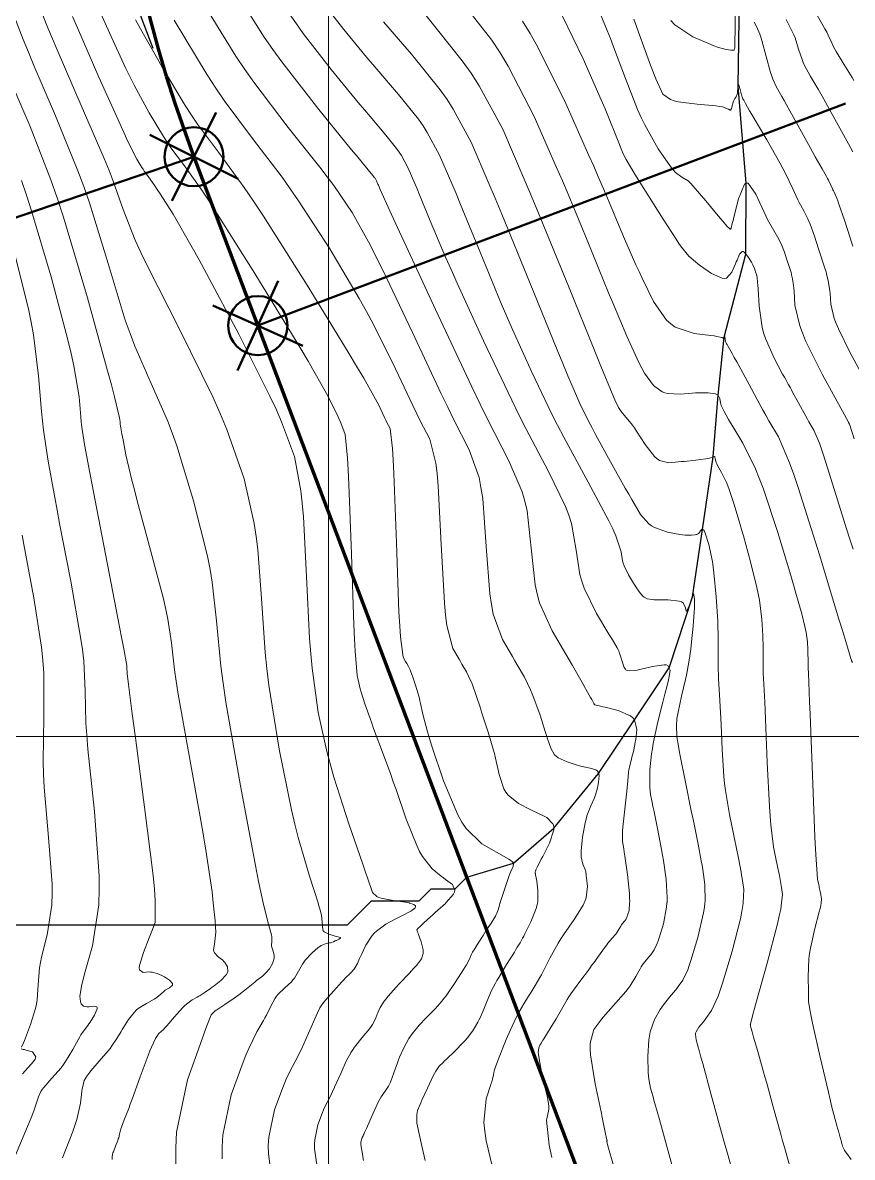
# Model space of a CAD drawing. Header units: millimetres. Extents: x 837475 to 838477, y 1189012 to 1191015.
# Drawn here: x 837651 to 837720.2, y 1189978.8 to 1190073.4 of the extents above; entities that cross this region are included whole.
import ezdxf

# ---------------------------------------------------------------- set-up
doc = ezdxf.new("R2010")
doc.units = ezdxf.units.MM
doc.header["$LTSCALE"] = 0.3
doc.linetypes.add('ACAD_ISO03W100', pattern=[30, 12, -18])
for name, color, linetype, lineweight in [('Abscisado 100m', 250, 'Continuous', 50), ('Abscisas TP Y TC', 250, 'Continuous', 50), ('COORD', 253, 'Continuous', 20), ('VIA_Curvas', 250, 'Continuous', 80)]:
    doc.layers.add(name, color=color, linetype=linetype, lineweight=lineweight)
for name, color, linetype, lineweight, true_color in [('COTAS 10', 7, 'Continuous', 9, 0x6e3e2d), ('COTAS INT', 7, 'Continuous', 5, 0x9fa19f), ('Escorrentias', 7, 'Continuous', 25, 0x00a8ad), ('Linea_Tendencia', 7, 'ACAD_ISO03W100', 30, 0xef3939)]:
    doc.layers.add(name, color=color, linetype=linetype, lineweight=lineweight, true_color=true_color)

msp = doc.modelspace()

# ---------------------------------------------------------------- linework, layer by layer
at = {"layer": 'Abscisado 100m'}
for p, q in [((837670.626, 1190048.143, 1705.277), (837719.607, 1190066.674, 1705.277)), ((837668.937, 1190044.397, 1705.277), (837672.316, 1190051.89, 1705.277)), ((837666.88, 1190049.833, 1705.277), (837674.373, 1190046.454, 1705.277))]:
    msp.add_line(p, q, dxfattribs=at)
msp.add_circle((837670.626, 1190048.143, 1705.277), 2.466, dxfattribs=at)
at = {"layer": 'Abscisas TP Y TC'}
for p, q in [((837667.135, 1190065.902, 1705.277), (837663.464, 1190058.547, 1705.277)), ((837668.977, 1190060.389, 1705.277), (837661.622, 1190064.059, 1705.277)), ((837665.299, 1190062.224, 1705.277), (837581.105, 1190033.441, 1705.277))]:
    msp.add_line(p, q, dxfattribs=at)
msp.add_circle((837665.299, 1190062.224, 1705.277), 2.466, dxfattribs=at)
at = {"layer": 'COORD'}
for p, q in [((837676.514, 1189013.872), (837676.514, 1191013.872)), ((837476.514, 1190013.872), (838476.514, 1190013.872))]:
    msp.add_line(p, q, dxfattribs=at)
at = {"layer": 'COTAS 10'}
for points in [[(837675.563, 1189978.01), (837675.357, 1189979.494), (837675.353, 1189979.878), (837675.372, 1189980.251), (837675.635, 1189981.503), (837676.011, 1189982.523), (837676.102, 1189982.75), (837676.188, 1189982.952), (837676.447, 1189983.482), (837676.696, 1189983.94), (837676.774, 1189984.097), (837676.857, 1189984.267), (837677.188, 1189984.991), (837677.533, 1189985.771), (837677.713, 1189986.178), (837678.017, 1189986.867), (837678.395, 1189987.56), (837678.531, 1189987.764), (837678.679, 1189987.972), (837679.327, 1189988.769), (837679.943, 1189989.515), (837680.072, 1189989.691), (837680.183, 1189989.854), (837680.433, 1189990.336), (837680.571, 1189990.724), (837680.611, 1189990.828), (837680.653, 1189990.931), (837680.81, 1189991.292), (837681.151, 1189991.802), (837681.308, 1189991.998), (837681.492, 1189992.218), (837682.383, 1189993.215), (837683.257, 1189994.157), (837683.43, 1189994.343), (837683.574, 1189994.496), (837683.845, 1189994.78), (837683.954, 1189994.912), (837683.996, 1189994.969), (837684.043, 1189995.035), (837684.253, 1189995.348), (837684.397, 1189995.792), (837684.402, 1189995.941), (837684.392, 1189996.101), (837684.227, 1189996.771), (837684.014, 1189997.374), (837683.973, 1189997.492), (837683.939, 1189997.589), (837683.881, 1189997.761), (837683.965, 1189997.87), (837684.02, 1189997.926), (837684.089, 1189997.995), (837684.457, 1189998.337), (837685.013, 1189998.842), (837685.201, 1189999.012), (837685.404, 1189999.195), (837686.261, 1189999.966), (837686.291, 1190000), (837686.929, 1190000.727), (837687.014, 1190000.904), (837687.055, 1190001.066), (837686.84, 1190001.529), (837686.279, 1190001.953), (837686.102, 1190002.091), (837685.916, 1190002.238), (837685.163, 1190002.843), (837684.336, 1190003.882), (837684.102, 1190004.303), (837683.866, 1190004.782), (837682.996, 1190006.995), (837682.142, 1190009.459), (837681.916, 1190010.097), (837681.695, 1190010.715), (837680.934, 1190012.79), (837680.276, 1190014.559), (837680.12, 1190014.985), (837679.975, 1190015.384), (837679.545, 1190016.596), (837679.229, 1190017.587), (837679.155, 1190017.846), (837679.088, 1190018.099), (837678.897, 1190018.958), (837678.734, 1190021.006), (837678.684, 1190022.008), (837678.632, 1190023.2), (837678.428, 1190029.076), (837678.215, 1190034.934), (837678.157, 1190036.114), (837678.099, 1190037.102), (837677.895, 1190039.076), (837677.535, 1190040.037), (837677.379, 1190040.388), (837677.199, 1190040.775), (837676.344, 1190042.475), (837674.813, 1190045.188), (837674.206, 1190046.213), (837673.519, 1190047.356), (837670.379, 1190052.475), (837667.241, 1190057.456), (837666.556, 1190058.512), (837665.95, 1190059.428), (837664.426, 1190061.572), (837663.378, 1190062.981), (837663.071, 1190063.434), (837662.759, 1190063.915), (837661.572, 1190065.878), (837660.313, 1190068.204), (837659.955, 1190068.914), (837659.592, 1190069.652), (837658.247, 1190072.553), (837657.046, 1190075.304)], [(837700.268, 1189978.098), (837699.853, 1189979.55), (837699.762, 1189979.871), (837699.746, 1189979.936), (837699.734, 1189979.99), (837699.723, 1189980.098), (837699.732, 1189980.137), (837699.733, 1189980.148), (837699.733, 1189980.159), (837699.727, 1189980.199), (837699.715, 1189980.248), (837699.711, 1189980.265), (837699.707, 1189980.283), (837699.69, 1189980.361), (837699.663, 1189980.493), (837699.653, 1189980.547), (837699.641, 1189980.607), (837699.587, 1189980.883), (837699.419, 1189981.697), (837699.235, 1189982.571), (837698.741, 1189984.911), (837698.357, 1189987.33), (837698.327, 1189987.854), (837698.33, 1189988.314), (837698.617, 1189989.451), (837699.206, 1189990.231), (837699.4, 1189990.466), (837699.607, 1189990.71), (837700.464, 1189991.66), (837701.293, 1189992.61), (837701.483, 1189992.853), (837701.655, 1189993.088), (837702.131, 1189993.867), (837702.484, 1189994.516), (837702.579, 1189994.67), (837702.672, 1189994.813), (837702.998, 1189995.236), (837703.295, 1189995.579), (837703.369, 1189995.672), (837703.441, 1189995.764), (837703.673, 1189996.087), (837703.918, 1189996.611), (837703.997, 1189996.829), (837704.082, 1189997.079), (837704.43, 1189998.246), (837704.697, 1189999.65), (837704.727, 1190000), (837704.731, 1190000.049), (837704.747, 1190000.453), (837704.66, 1190001.95), (837704.426, 1190003.532), (837704.35, 1190003.99), (837704.268, 1190004.456), (837703.933, 1190006.21), (837703.62, 1190007.747), (837703.553, 1190008.076), (837703.495, 1190008.364), (837703.354, 1190009.054), (837703.295, 1190009.623), (837703.288, 1190009.834), (837703.285, 1190010.069), (837703.309, 1190011.107), (837703.442, 1190012.444), (837703.508, 1190012.866), (837703.586, 1190013.31), (837703.975, 1190015.102), (837704.378, 1190016.748), (837704.543, 1190017.408), (837704.733, 1190018.144), (837704.847, 1190018.609), (837704.875, 1190018.745), (837704.902, 1190018.885), (837704.99, 1190019.416), (837704.811, 1190019.798), (837704.67, 1190019.844), (837704.49, 1190019.863), (837703.51, 1190019.713), (837702.463, 1190019.463), (837702.24, 1190019.419), (837702.046, 1190019.386), (837701.588, 1190019.357), (837701.36, 1190019.424), (837701.311, 1190019.452), (837701.268, 1190019.484), (837701.165, 1190019.633), (837701.084, 1190019.872), (837701.055, 1190019.96), (837701.024, 1190020.058), (837700.886, 1190020.494), (837700.745, 1190020.919), (837700.711, 1190021.01), (837700.679, 1190021.089), (837700.581, 1190021.282), (837700.265, 1190021.793), (837700.096, 1190022.073), (837699.891, 1190022.414), (837698.854, 1190024.149), (837697.822, 1190026.252), (837697.62, 1190026.826), (837697.454, 1190027.396), (837697.157, 1190029.423), (837696.767, 1190031.647), (837696.543, 1190032.342), (837696.267, 1190033.071), (837694.852, 1190035.989), (837692.959, 1190039.57), (837692.383, 1190040.716), (837691.785, 1190041.93), (837689.436, 1190046.876), (837687.234, 1190051.685), (837686.729, 1190052.814), (837686.269, 1190053.854), (837684.983, 1190056.876), (837684.098, 1190059.041), (837683.89, 1190059.54), (837683.699, 1190059.997), (837683.143, 1190061.285), (837682.585, 1190062.319), (837682.392, 1190062.615), (837682.182, 1190062.915), (837681.285, 1190064.035), (837679.976, 1190065.57), (837679.507, 1190066.132), (837678.991, 1190066.754), (837676.743, 1190069.493), (837674.404, 1190072.507), (837673.831, 1190073.301), (837673.291, 1190074.079)], [(837692.695, 1190073.537), (837693.334, 1190072.492), (837693.974, 1190071.369), (837696.296, 1190066.661), (837698.224, 1190062.328), (837698.617, 1190061.44), (837698.948, 1190060.687), (837699.635, 1190059.098), (837700.049, 1190058.096), (837700.209, 1190057.714), (837700.388, 1190057.287), (837701.2, 1190055.368), (837702.139, 1190053.219), (837702.399, 1190052.648), (837702.658, 1190052.087), (837703.597, 1190050.144), (837704.686, 1190048.596), (837705.041, 1190048.283), (837705.42, 1190048.021), (837706.981, 1190047.493), (837708.379, 1190047.319), (837708.655, 1190047.279), (837708.882, 1190047.244), (837709.303, 1190047.147), (837709.397, 1190047.11), (837709.419, 1190047.112), (837709.439, 1190047.12), (837709.495, 1190047.193), (837709.534, 1190047.242), (837709.542, 1190047.235), (837709.549, 1190047.219), (837709.567, 1190047.087), (837709.585, 1190046.917), (837709.592, 1190046.878), (837709.601, 1190046.841), (837709.639, 1190046.738), (837709.696, 1190046.637), (837709.717, 1190046.602), (837709.739, 1190046.564), (837709.836, 1190046.404), (837710.169, 1190045.808), (837710.34, 1190045.495), (837710.545, 1190045.119), (837711.569, 1190043.225), (837712.701, 1190041.153), (837712.975, 1190040.664), (837713.231, 1190040.211), (837714.01, 1190038.88), (837714.94, 1190036.706), (837715.29, 1190035.721), (837715.681, 1190034.57), (837717.43, 1190029.03), (837719.059, 1190023.674), (837719.374, 1190022.638), (837719.631, 1190021.797), (837720.067, 1190020.375), (837720.111, 1190020.246), (837720.119, 1190020.22), (837720.127, 1190020.199), (837720.142, 1190020.156), (837720.147, 1190020.141), (837720.149, 1190020.133), (837720.151, 1190020.117), (837720.154, 1190020.101), (837720.158, 1190020.091), (837720.168, 1190020.071), (837720.18, 1190020.051)], [(837714.659, 1190073.681), (837715.175, 1190072.67), (837715.293, 1190072.4), (837715.4, 1190072.134), (837715.698, 1190071.208), (837715.984, 1190070.32), (837716.084, 1190070.078), (837716.193, 1190069.837), (837716.663, 1190068.981), (837717.322, 1190067.871), (837717.551, 1190067.47), (837717.8, 1190067.03), (837718.866, 1190065.101), (837719.858, 1190063.297), (837720.059, 1190062.936), (837720.23, 1190062.633)], [(837650.922, 1190060.244), (837651.34, 1190059.024), (837651.768, 1190057.713), (837653.403, 1190052.212), (837654.794, 1190046.967), (837655.069, 1190045.817), (837655.296, 1190044.799), (837655.72, 1190042.212), (837655.856, 1190040.548), (837655.903, 1190040.112), (837655.953, 1190039.686), (837656.167, 1190038.236), (837656.606, 1190035.862), (837656.799, 1190034.854), (837657.022, 1190033.693), (837658.086, 1190028.236), (837659.101, 1190023.019), (837659.294, 1190022.011), (837659.448, 1190021.191), (837659.689, 1190019.806), (837659.707, 1190019.472), (837659.721, 1190019.315), (837659.74, 1190019.13), (837659.839, 1190018.227), (837660.122, 1190015.996), (837660.255, 1190014.972), (837660.413, 1190013.773), (837661.182, 1190007.976), (837661.883, 1190002.28), (837661.997, 1190001.143), (837662.077, 1190000.198), (837662.077, 1190000), (837662.076, 1189998.374), (837661.788, 1189997.641), (837661.686, 1189997.382), (837661.574, 1189997.099), (837661.091, 1189995.877), (837660.756, 1189994.782), (837660.738, 1189994.58), (837660.752, 1189994.422), (837661.073, 1189994.214), (837661.574, 1189994.248), (837661.702, 1189994.242), (837661.826, 1189994.228), (837662.233, 1189994.125), (837662.618, 1189993.95), (837662.727, 1189993.891), (837662.837, 1189993.828), (837663.245, 1189993.564), (837663.5, 1189993.289), (837663.515, 1189993.219), (837663.505, 1189993.151), (837663.266, 1189992.926), (837662.91, 1189992.717), (837662.827, 1189992.658), (837662.75, 1189992.599), (837662.527, 1189992.384), (837662.236, 1189992.137), (837662.116, 1189992.057), (837661.98, 1189991.973), (837661.344, 1189991.628), (837660.659, 1189991.192), (837660.491, 1189991.051), (837660.332, 1189990.901), (837659.839, 1189990.282), (837659.43, 1189989.628), (837659.324, 1189989.456), (837659.221, 1189989.287), (837658.879, 1189988.708), (837658.457, 1189988.078), (837658.304, 1189987.877), (837658.137, 1189987.665), (837657.402, 1189986.805), (837656.703, 1189985.988), (837656.557, 1189985.803), (837656.433, 1189985.636), (837656.157, 1189985.185), (837656.022, 1189984.696), (837655.986, 1189984.506), (837655.95, 1189984.291), (837655.827, 1189983.319), (837655.526, 1189981.931), (837655.379, 1189981.455), (837655.204, 1189980.939), (837654.341, 1189978.746)]]:
    msp.add_lwpolyline(points, dxfattribs=at)
at = {"layer": 'COTAS INT'}
for points in [[(837651.743, 1190076.502), (837652.981, 1190073.303), (837653.412, 1190072.254), (837653.882, 1190071.134), (837655.897, 1190066.502), (837657.812, 1190062.075), (837658.218, 1190061.084), (837658.571, 1190060.195), (837659.395, 1190057.833), (837660.404, 1190055.267), (837660.873, 1190054.249), (837661.424, 1190053.099), (837664.097, 1190047.833), (837666.874, 1190042.191), (837667.49, 1190040.803), (837668.04, 1190039.49), (837669.476, 1190035.379), (837670.308, 1190031.644), (837670.478, 1190030.568), (837670.622, 1190029.475), (837670.922, 1190025.379), (837671.228, 1190020.891), (837671.376, 1190019.551), (837671.551, 1190018.169), (837672.411, 1190012.825), (837673.431, 1190007.769), (837673.707, 1190006.568), (837673.98, 1190005.454), (837674.945, 1190002.147), (837675.64, 1190000), (837675.685, 1189999.861), (837675.817, 1189999.389), (837675.917, 1189998.988), (837676.014, 1189998.124), (837676.026, 1189997.763), (837676.072, 1189997.68), (837676.138, 1189997.604), (837676.53, 1189997.387), (837676.977, 1189997.246), (837677.078, 1189997.217), (837677.168, 1189997.193), (837677.408, 1189997.143), (837677.508, 1189997.106), (837677.509, 1189997.089), (837677.499, 1189997.07), (837677.368, 1189996.98), (837677.176, 1189996.881), (837677.127, 1189996.857), (837677.079, 1189996.833), (837676.925, 1189996.76), (837676.743, 1189996.697), (837676.678, 1189996.68), (837676.608, 1189996.664), (837676.305, 1189996.609), (837675.913, 1189996.455), (837675.787, 1189996.376), (837675.654, 1189996.282), (837675.11, 1189995.812), (837674.579, 1189995.234), (837674.455, 1189995.072), (837674.34, 1189994.909), (837674.005, 1189994.312), (837673.666, 1189993.73), (837673.548, 1189993.577), (837673.42, 1189993.427), (837672.871, 1189992.913), (837672.315, 1189992.383), (837672.183, 1189992.222), (837672.06, 1189992.056), (837671.694, 1189991.405), (837671.333, 1189990.657), (837671.213, 1189990.43), (837671.085, 1189990.193), (837670.55, 1189989.262), (837669.86, 1189987.852), (837669.633, 1189987.314), (837669.391, 1189986.711), (837668.39, 1189983.999), (837667.691, 1189980.669), (837667.64, 1189979.676), (837667.65, 1189978.654)], [(837663.796, 1189978.234), (837663.783, 1189979.575), (837663.851, 1189980.877), (837664.768, 1189985.246), (837665.947, 1189988.58), (837666.18, 1189989.229), (837666.372, 1189989.759), (837666.725, 1189990.682), (837666.957, 1189990.904), (837667.071, 1189990.992), (837667.208, 1189991.09), (837667.883, 1189991.54), (837668.655, 1189992.056), (837668.853, 1189992.197), (837669.044, 1189992.336), (837669.674, 1189992.829), (837670.233, 1189993.289), (837670.378, 1189993.408), (837670.52, 1189993.523), (837670.997, 1189993.907), (837671.4, 1189994.287), (837671.496, 1189994.4), (837671.583, 1189994.516), (837671.841, 1189994.962), (837671.977, 1189995.404), (837671.989, 1189995.518), (837671.99, 1189995.628), (837671.899, 1189995.992), (837671.781, 1189996.32), (837671.765, 1189996.406), (837671.756, 1189996.491), (837671.785, 1189996.781), (837671.782, 1189997.187), (837671.754, 1189997.345), (837671.714, 1189997.523), (837671.47, 1189998.327), (837671.074, 1190000), (837670.921, 1190000.648), (837670.689, 1190001.781), (837670.422, 1190003.126), (837669.167, 1190009.759), (837667.96, 1190016.75), (837667.722, 1190018.322), (837667.526, 1190019.737), (837667.169, 1190023.53), (837666.826, 1190026.746), (837666.639, 1190027.796), (837666.413, 1190028.915), (837665.266, 1190033.53), (837663.869, 1190038.114), (837663.486, 1190039.212), (837663.104, 1190040.236), (837661.736, 1190043.318), (837660.356, 1190046.433), (837659.968, 1190047.477), (837659.576, 1190048.601), (837658.135, 1190053.318), (837656.576, 1190058.39), (837656.11, 1190059.737), (837655.629, 1190061.06), (837653.765, 1190065.63), (837651.946, 1190069.846), (837651.492, 1190070.945), (837651.061, 1190072.015), (837649.684, 1190075.63)], [(837668.949, 1190075.708), (837671.161, 1190072.199), (837671.873, 1190071.175), (837672.627, 1190070.128), (837675.708, 1190066.157), (837678.443, 1190062.808), (837678.98, 1190062.153), (837679.42, 1190061.616), (837680.21, 1190060.658), (837680.356, 1190060.476), (837680.39, 1190060.427), (837680.422, 1190060.378), (837680.513, 1190060.21), (837680.604, 1190059.999), (837680.635, 1190059.925), (837680.669, 1190059.843), (837680.813, 1190059.49), (837681.618, 1190057.714), (837682.068, 1190056.735), (837682.616, 1190055.545), (837685.419, 1190049.49), (837688.455, 1190043.035), (837689.151, 1190041.593), (837689.785, 1190040.3), (837691.551, 1190036.881), (837692.662, 1190034.274), (837692.883, 1190033.495), (837693.066, 1190032.691), (837693.41, 1190029.577), (837693.736, 1190026.528), (837693.906, 1190025.765), (837694.111, 1190025.036), (837695.143, 1190022.697), (837696.296, 1190020.75), (837696.578, 1190020.269), (837696.843, 1190019.814), (837697.666, 1190018.38), (837698.249, 1190017.34), (837698.363, 1190017.134), (837698.456, 1190016.962), (837698.622, 1190016.635), (837698.673, 1190016.552), (837698.694, 1190016.535), (837698.718, 1190016.52), (837698.831, 1190016.487), (837699.191, 1190016.409), (837699.372, 1190016.366), (837699.587, 1190016.315), (837700.657, 1190016.052), (837701.685, 1190015.613), (837701.874, 1190015.449), (837702.022, 1190015.268), (837702.211, 1190014.462), (837702.118, 1190013.62), (837702.089, 1190013.416), (837702.057, 1190013.224), (837701.928, 1190012.633), (837701.796, 1190012.144), (837701.763, 1190012.016), (837701.73, 1190011.89), (837701.623, 1190011.464), (837701.541, 1190011.072), (837701.524, 1190010.969), (837701.51, 1190010.867), (837701.479, 1190010.52), (837701.428, 1190009.903), (837701.401, 1190009.633), (837701.368, 1190009.319), (837701.202, 1190007.824), (837701.052, 1190006.331), (837701.029, 1190006.018), (837701.014, 1190005.749), (837701.028, 1190005.138), (837701.129, 1190004.514), (837701.169, 1190004.236), (837701.214, 1190003.912), (837701.423, 1190002.361), (837701.593, 1190000.779), (837701.614, 1190000.436), (837701.623, 1190000.133), (837701.612, 1190000), (837701.563, 1189999.381), (837701.44, 1189998.97), (837701.41, 1189998.882), (837701.382, 1189998.805), (837701.296, 1189998.62), (837701.214, 1189998.506), (837701.189, 1189998.473), (837701.162, 1189998.44), (837701.058, 1189998.319), (837700.943, 1189998.17), (837700.91, 1189998.12), (837700.876, 1189998.066), (837700.752, 1189997.836), (837700.584, 1189997.562), (837700.523, 1189997.479), (837700.456, 1189997.393), (837700.164, 1189997.058), (837699.807, 1189996.645), (837699.7, 1189996.51), (837699.589, 1189996.366), (837699.16, 1189995.771), (837698.625, 1189995.018), (837698.448, 1189994.775), (837698.259, 1189994.516), (837697.472, 1189993.454), (837696.723, 1189992.419), (837696.558, 1189992.177), (837696.411, 1189991.955), (837696.033, 1189991.313), (837695.718, 1189990.727), (837695.61, 1189990.54), (837695.494, 1189990.343), (837695.001, 1189989.539), (837694.549, 1189988.82), (837694.458, 1189988.677), (837694.383, 1189988.557), (837694.236, 1189988.322), (837694.176, 1189988.214), (837694.156, 1189988.174), (837694.134, 1189988.129), (837694.04, 1189987.929), (837694.001, 1189987.527), (837694.014, 1189987.355), (837694.037, 1189987.156), (837694.203, 1189986.22), (837694.43, 1189985.177), (837694.491, 1189984.912), (837694.552, 1189984.656), (837694.763, 1189983.819), (837694.876, 1189983.053), (837694.874, 1189982.842), (837694.859, 1189982.632), (837694.684, 1189981.879), (837694.902, 1189979.812), (837695.135, 1189978.773)], [(837687.301, 1190075.586), (837690.122, 1190071.949), (837690.828, 1190070.879), (837691.502, 1190069.781), (837693.665, 1190065.586), (837695.53, 1190061.341), (837696.015, 1190060.211), (837696.487, 1190059.102), (837698.079, 1190055.259), (837699.501, 1190051.773), (837699.865, 1190050.889), (837700.217, 1190050.039), (837701.383, 1190047.259), (837702.38, 1190045.075), (837702.626, 1190044.601), (837702.86, 1190044.183), (837703.593, 1190043.144), (837704.328, 1190042.627), (837704.562, 1190042.538), (837704.809, 1190042.472), (837705.813, 1190042.431), (837706.839, 1190042.515), (837707.1, 1190042.529), (837707.351, 1190042.538), (837708.174, 1190042.538), (837708.782, 1190042.451), (837708.897, 1190042.405), (837708.989, 1190042.351), (837709.131, 1190042.078), (837709.176, 1190041.715), (837709.207, 1190041.604), (837709.246, 1190041.488), (837709.456, 1190041.032), (837709.862, 1190040.321), (837710.024, 1190040.045), (837710.209, 1190039.735), (837711.06, 1190038.329), (837712.108, 1190036.197), (837712.418, 1190035.43), (837712.736, 1190034.586), (837713.955, 1190030.896), (837715.039, 1190027.303), (837715.273, 1190026.52), (837715.477, 1190025.829), (837715.975, 1190024.099), (837716.232, 1190023.053), (837716.285, 1190022.794), (837716.331, 1190022.547), (837716.431, 1190021.768), (837716.469, 1190021.118), (837716.475, 1190020.953), (837716.48, 1190020.795), (837716.484, 1190020.279), (837716.483, 1190019.818), (837716.486, 1190019.695), (837716.49, 1190019.574), (837716.513, 1190019.153), (837716.583, 1190017.601), (837716.616, 1190016.766), (837716.656, 1190015.756), (837716.849, 1190010.646), (837717.057, 1190005.513), (837717.106, 1190004.489), (837717.151, 1190003.637), (837717.282, 1190001.994), (837717.379, 1190001.521), (837717.403, 1190001.406), (837717.425, 1190001.299), (837717.492, 1190000.969), (837717.544, 1190000.696), (837717.557, 1190000.623), (837717.569, 1190000.551), (837717.605, 1190000.304), (837717.567, 1190000), (837717.54, 1189999.785), (837717.487, 1189999.542), (837717.42, 1189999.257), (837717.053, 1189997.865), (837716.686, 1189996.229), (837716.619, 1189995.789), (837716.566, 1189995.353), (837716.501, 1189993.827), (837716.523, 1189992.604), (837716.525, 1189992.36), (837716.525, 1189992.157), (837716.514, 1189991.767), (837716.652, 1189990.984), (837716.748, 1189990.533), (837716.867, 1189989.98), (837717.505, 1189987.14), (837718.18, 1189984.211), (837718.323, 1189983.602), (837718.448, 1189983.082), (837718.74, 1189981.934), (837718.887, 1189981.435), (837718.92, 1189981.324), (837718.949, 1189981.225), (837719.024, 1189980.964), (837719.082, 1189980.76), (837719.1, 1189980.696), (837719.119, 1189980.63), (837719.192, 1189980.364), (837719.266, 1189980.092), (837719.286, 1189980.022), (837719.305, 1189979.954), (837719.369, 1189979.724), (837719.461, 1189979.499), (837719.497, 1189979.433), (837719.538, 1189979.366), (837719.724, 1189979.113), (837720.08, 1189978.596)], [(837666.287, 1190074.674), (837668.8, 1190070.603), (837669.537, 1190069.511), (837670.291, 1190068.435), (837673.163, 1190064.674), (837675.796, 1190061.357), (837676.401, 1190060.56), (837676.951, 1190059.815), (837678.488, 1190057.564), (837679.978, 1190054.87), (837680.499, 1190053.846), (837681.066, 1190052.702), (837683.506, 1190047.564), (837685.905, 1190042.458), (837686.446, 1190041.334), (837686.933, 1190040.335), (837688.251, 1190037.772), (837689.058, 1190035.477), (837689.223, 1190034.648), (837689.364, 1190033.734), (837689.663, 1190029.732), (837689.952, 1190025.771), (837690.086, 1190024.883), (837690.243, 1190024.085), (837691.006, 1190021.96), (837691.843, 1190020.545), (837692.048, 1190020.196), (837692.241, 1190019.865), (837692.839, 1190018.823), (837693.356, 1190017.776), (837693.498, 1190017.442), (837693.64, 1190017.09), (837694.145, 1190015.657), (837694.586, 1190014.287), (837694.687, 1190013.975), (837694.779, 1190013.69), (837695.034, 1190012.904), (837695.362, 1190012.363), (837695.5, 1190012.234), (837695.659, 1190012.115), (837696.403, 1190011.758), (837697.231, 1190011.497), (837697.442, 1190011.439), (837697.645, 1190011.386), (837698.315, 1190011.243), (837698.809, 1190011.087), (837698.901, 1190011.026), (837698.974, 1190010.957), (837699.078, 1190010.644), (837699.044, 1190010.261), (837699.03, 1190010.15), (837699.014, 1190010.035), (837698.941, 1190009.599), (837698.802, 1190009.093), (837698.745, 1190008.934), (837698.68, 1190008.767), (837698.379, 1190008.096), (837698.059, 1190007.255), (837697.982, 1190006.982), (837697.91, 1190006.69), (837697.694, 1190005.489), (837697.585, 1190004.341), (837697.581, 1190004.082), (837697.588, 1190003.849), (837697.709, 1190003.224), (837697.867, 1190002.847), (837697.897, 1190002.771), (837697.922, 1190002.707), (837697.967, 1190002.579), (837697.991, 1190002.366), (837698.004, 1190002.25), (837698.019, 1190002.108), (837698.096, 1190001.385), (837697.984, 1190000.422), (837697.88, 1190000.129), (837697.823, 1190000), (837697.745, 1189999.824), (837696.996, 1189998.623), (837696.105, 1189997.351), (837695.881, 1189997), (837695.666, 1189996.649), (837694.973, 1189995.389), (837694.401, 1189994.275), (837694.264, 1189994.018), (837694.135, 1189993.782), (837693.745, 1189993.113), (837693.399, 1189992.561), (837693.297, 1189992.399), (837693.194, 1189992.232), (837692.798, 1189991.598), (837692.397, 1189990.911), (837692.289, 1189990.711), (837692.182, 1189990.507), (837691.809, 1189989.736), (837691.431, 1189988.873), (837691.321, 1189988.611), (837691.209, 1189988.339), (837690.786, 1189987.276), (837690.44, 1189986.345), (837690.377, 1189986.156), (837690.328, 1189985.998), (837690.268, 1189985.679), (837690.193, 1189985.295), (837690.133, 1189985.096), (837690.057, 1189984.857), (837689.645, 1189983.661), (837689.462, 1189981.69), (837689.531, 1189980.962), (837689.652, 1189980.156), (837690.521, 1189976.59)], [(837676.18, 1190074.885), (837677.777, 1190072.828), (837679.539, 1190070.7), (837680.034, 1190070.112), (837680.533, 1190069.525), (837682.36, 1190067.412), (837684.008, 1190065.355), (837684.394, 1190064.803), (837684.749, 1190064.259), (837685.774, 1190062.36), (837686.794, 1190059.994), (837687.145, 1190059.155), (837687.526, 1190058.238), (837689.152, 1190054.261), (837690.919, 1190049.994), (837691.39, 1190048.892), (837691.852, 1190047.825), (837693.452, 1190044.261), (837695.114, 1190040.826), (837695.615, 1190039.84), (837696.133, 1190038.839), (837698.152, 1190035.098), (837699.872, 1190031.868), (837700.202, 1190031.19), (837700.469, 1190030.604), (837700.904, 1190029.268), (837701.012, 1190028.532), (837701.072, 1190028.325), (837701.145, 1190028.117), (837701.52, 1190027.353), (837701.941, 1190026.662), (837702.043, 1190026.5), (837702.139, 1190026.349), (837702.434, 1190025.911), (837702.687, 1190025.609), (837702.756, 1190025.544), (837702.826, 1190025.488), (837703.074, 1190025.354), (837703.494, 1190025.293), (837703.672, 1190025.282), (837703.877, 1190025.274), (837704.84, 1190025.267), (837705.751, 1190025.174), (837705.924, 1190025.111), (837706.063, 1190025.032), (837706.275, 1190024.612), (837706.316, 1190024.328), (837706.346, 1190024.335), (837706.384, 1190024.378), (837706.592, 1190024.842), (837706.805, 1190025.416), (837706.847, 1190025.529), (837706.882, 1190025.622), (837706.944, 1190025.79), (837706.962, 1190025.747), (837706.969, 1190025.706), (837706.977, 1190025.653), (837707.012, 1190025.355), (837707.018, 1190024.774), (837707.009, 1190024.541), (837706.994, 1190024.278), (837706.898, 1190023.068), (837706.772, 1190021.776), (837706.737, 1190021.461), (837706.703, 1190021.164), (837706.582, 1190020.244), (837706.413, 1190019.296), (837706.348, 1190018.982), (837706.276, 1190018.644), (837705.951, 1190017.236), (837705.655, 1190015.91), (837705.601, 1190015.624), (837705.559, 1190015.373), (837705.509, 1190014.76), (837705.534, 1190014.388), (837705.54, 1190014.288), (837705.545, 1190014.191), (837705.561, 1190013.854), (837705.676, 1190013.077), (837705.744, 1190012.702), (837705.829, 1190012.258), (837706.264, 1190010.08), (837706.754, 1190007.686), (837706.873, 1190007.106), (837706.984, 1190006.563), (837707.323, 1190004.9), (837707.587, 1190003.516), (837707.651, 1190003.148), (837707.712, 1190002.787), (837707.896, 1190001.538), (837707.901, 1190000.126), (837707.887, 1190000), (837707.848, 1189999.662), (837707.771, 1189999.166), (837707.297, 1189997.111), (837706.724, 1189995.189), (837706.584, 1189994.777), (837706.453, 1189994.418), (837706.05, 1189993.554), (837705.668, 1189993.021), (837705.55, 1189992.87), (837705.427, 1189992.717), (837704.939, 1189992.152), (837704.431, 1189991.513), (837704.295, 1189991.314), (837704.161, 1189991.105), (837703.697, 1189990.27), (837703.336, 1189989.25), (837703.268, 1189988.926), (837703.213, 1189988.582), (837703.13, 1189987.188), (837703.168, 1189985.865), (837703.189, 1189985.566), (837703.215, 1189985.296), (837703.35, 1189984.567), (837703.565, 1189983.837), (837703.641, 1189983.567), (837703.725, 1189983.268), (837704.091, 1189981.94), (837704.685, 1189979.8), (837704.913, 1189978.987), (837705.169, 1189978.08)], [(837715.02, 1189977.819), (837714.51, 1189979.633), (837714.359, 1189980.173), (837714.205, 1189980.73), (837713.616, 1189982.875), (837713.04, 1189984.971), (837712.894, 1189985.496), (837712.754, 1189985.998), (837712.297, 1189987.61), (837711.953, 1189988.806), (837711.884, 1189989.044), (837711.827, 1189989.243), (837711.716, 1189989.625), (837711.688, 1189989.727), (837711.683, 1189989.748), (837711.679, 1189989.766), (837711.675, 1189989.807), (837711.678, 1189989.833), (837711.679, 1189989.843), (837711.679, 1189989.898), (837711.891, 1189990.708), (837712.026, 1189991.201), (837712.193, 1189991.81), (837713.07, 1189994.981), (837713.933, 1189998.252), (837714.091, 1189998.924), (837714.215, 1189999.495), (837714.279, 1190000), (837714.369, 1190000.716), (837714.283, 1190001.297), (837714.255, 1190001.465), (837714.225, 1190001.636), (837714.102, 1190002.28), (837713.944, 1190003.053), (837713.893, 1190003.306), (837713.838, 1190003.576), (837713.61, 1190004.69), (837713.377, 1190006.511), (837713.319, 1190007.227), (837713.263, 1190008.035), (837713.086, 1190011.715), (837712.946, 1190015.321), (837712.914, 1190016.081), (837712.884, 1190016.739), (837712.802, 1190018.253), (837712.755, 1190019.121), (837712.747, 1190019.371), (837712.742, 1190019.624), (837712.743, 1190020.575), (837712.736, 1190021.641), (837712.726, 1190021.967), (837712.712, 1190022.308), (837712.634, 1190023.65), (837712.428, 1190025.258), (837712.334, 1190025.765), (837712.223, 1190026.3), (837711.692, 1190028.459), (837711.098, 1190030.611), (837710.948, 1190031.142), (837710.804, 1190031.644), (837710.338, 1190033.225), (837709.915, 1190034.483), (837709.799, 1190034.781), (837709.682, 1190035.058), (837709.265, 1190035.881), (837708.932, 1190036.473), (837708.87, 1190036.605), (837708.82, 1190036.723), (837708.748, 1190037.034), (837708.73, 1190037.191), (837708.715, 1190037.213), (837708.696, 1190037.225), (837708.589, 1190037.19), (837708.281, 1190037.091), (837708.135, 1190037.063), (837707.963, 1190037.034), (837707.12, 1190036.927), (837706.157, 1190036.825), (837705.909, 1190036.798), (837705.669, 1190036.773), (837704.869, 1190036.691), (837704.115, 1190036.882), (837703.904, 1190037.028), (837703.692, 1190037.215), (837702.918, 1190038.231), (837702.2, 1190039.354), (837702.024, 1190039.609), (837701.857, 1190039.84), (837700.907, 1190040.99), (837700.8, 1190041.148), (837700.699, 1190041.313), (837700.373, 1190041.96), (837699.605, 1190043.83), (837699.224, 1190044.766), (837698.771, 1190045.882), (837696.524, 1190051.42), (837694.026, 1190057.516), (837693.414, 1190058.983), (837692.836, 1190060.354), (837691.035, 1190064.511), (837689.075, 1190068.14), (837688.397, 1190069.18), (837687.66, 1190070.234), (837684.511, 1190074.166)], [(837698.812, 1190074.962), (837699.753, 1190072.74), (837700.017, 1190072.077), (837700.283, 1190071.392), (837701.258, 1190068.746), (837702.278, 1190066.153), (837702.573, 1190065.502), (837702.874, 1190064.88), (837704.004, 1190062.875), (837705.012, 1190061.411), (837705.236, 1190061.13), (837705.435, 1190060.902), (837705.953, 1190060.527), (837706.483, 1190060.21), (837706.69, 1190060.019), (837706.923, 1190059.783), (837707.979, 1190058.557), (837708.996, 1190057.304), (837709.203, 1190057.052), (837709.379, 1190056.84), (837709.749, 1190056.416), (837709.885, 1190056.285), (837709.913, 1190056.259), (837709.938, 1190056.236), (837709.993, 1190056.189), (837710.019, 1190056.177), (837710.025, 1190056.177), (837710.03, 1190056.178), (837710.043, 1190056.192), (837710.053, 1190056.216), (837710.059, 1190056.23), (837710.072, 1190056.259), (837710.173, 1190056.656), (837710.232, 1190056.895), (837710.304, 1190057.191), (837710.677, 1190058.727), (837711.182, 1190059.941), (837711.338, 1190060.034), (837711.501, 1190060.02), (837712.146, 1190059.092), (837712.793, 1190057.647), (837712.956, 1190057.308), (837713.113, 1190056.995), (837713.624, 1190056.085), (837714.045, 1190055.356), (837714.145, 1190055.157), (837714.238, 1190054.959), (837714.515, 1190054.255), (837714.723, 1190053.626), (837714.773, 1190053.476), (837714.82, 1190053.336), (837714.96, 1190052.918), (837715.069, 1190052.568), (837715.096, 1190052.472), (837715.121, 1190052.377), (837715.202, 1190052.034), (837715.275, 1190051.492), (837715.296, 1190051.27), (837715.317, 1190051.018), (837715.396, 1190049.849), (837715.795, 1190048.133), (837716.017, 1190047.536), (837716.288, 1190046.887), (837717.674, 1190044.099), (837719.515, 1190040.71), (837719.85, 1190040.095), (837719.855, 1190040.086), (837719.857, 1190040.081), (837719.86, 1190040.076), (837719.875, 1190040.048), (837719.892, 1190040.017), (837719.9, 1190040.003), (837719.911, 1190039.983), (837719.925, 1190039.951), (837719.93, 1190039.937), (837719.936, 1190039.92), (837719.962, 1190039.838), (837720.34, 1190038.709)], [(837710.411, 1190074.221), (837710.407, 1190073.271), (837710.398, 1190072.409), (837710.396, 1190072.217), (837710.394, 1190072.045), (837710.388, 1190071.593), (837710.378, 1190071.325), (837710.373, 1190071.27), (837710.367, 1190071.224), (837710.337, 1190071.123), (837710.211, 1190071.1), (837710.145, 1190071.103), (837710.064, 1190071.109), (837709.658, 1190071.164), (837708.931, 1190071.373), (837708.647, 1190071.478), (837708.328, 1190071.602), (837706.88, 1190072.218), (837705.391, 1190073.213), (837705.047, 1190073.576)], [(837720.306, 1190068.582), (837720.151, 1190068.838), (837719.47, 1190069.941), (837718.833, 1190070.988), (837718.707, 1190071.208), (837718.601, 1190071.399), (837718.4, 1190071.837), (837718.166, 1190072.359), (837718.041, 1190072.602), (837717.889, 1190072.888), (837717.119, 1190074.276)], [(837671.881, 1189976.358), (837671.503, 1189979.074), (837671.496, 1189979.777), (837671.532, 1189980.46), (837672.013, 1189982.751), (837672.701, 1189984.617), (837672.868, 1189985.032), (837673.024, 1189985.402), (837673.499, 1189986.372), (837673.954, 1189987.21), (837674.097, 1189987.497), (837674.248, 1189987.808), (837674.855, 1189989.133), (837675.603, 1189990.825), (837675.799, 1189991.268), (837676.021, 1189991.596), (837676.132, 1189991.735), (837676.263, 1189991.896), (837676.916, 1189992.653), (837677.616, 1189993.428), (837677.777, 1189993.6), (837677.924, 1189993.753), (837678.337, 1189994.154), (837678.621, 1189994.445), (837678.687, 1189994.529), (837678.747, 1189994.615), (837678.918, 1189994.939), (837679.109, 1189995.379), (837679.182, 1189995.538), (837679.263, 1189995.714), (837679.631, 1189996.484), (837680.144, 1189997.283), (837680.318, 1189997.477), (837680.505, 1189997.659), (837681.296, 1189998.219), (837682.07, 1189998.64), (837682.247, 1189998.735), (837682.407, 1189998.82), (837682.853, 1189999.051), (837683.14, 1189999.195), (837683.202, 1189999.227), (837683.256, 1189999.254), (837683.384, 1189999.322), (837683.456, 1189999.366), (837683.49, 1189999.39), (837683.545, 1189999.435), (837683.603, 1189999.487), (837683.622, 1189999.505), (837683.643, 1189999.523), (837683.729, 1189999.6), (837683.772, 1189999.693), (837683.766, 1189999.721), (837683.752, 1189999.75), (837683.636, 1189999.865), (837683.269, 1189999.991), (837683.226, 1190000), (837683.096, 1190000.027), (837682.893, 1190000.063), (837681.902, 1190000.197), (837680.915, 1190000.386), (837680.714, 1190000.456), (837680.544, 1190000.534), (837680.191, 1190000.881), (837679.796, 1190001.998), (837679.599, 1190002.561), (837679.365, 1190003.235), (837678.206, 1190006.586), (837676.96, 1190010.489), (837676.671, 1190011.511), (837676.407, 1190012.507), (837675.654, 1190015.891), (837675.142, 1190019.587), (837675.03, 1190020.78), (837674.93, 1190022.045), (837674.675, 1190027.227), (837674.418, 1190032.204), (837674.317, 1190033.341), (837674.204, 1190034.373), (837673.685, 1190037.227), (837672.605, 1190040.112), (837672.138, 1190041.163), (837671.596, 1190042.324), (837669.032, 1190047.426), (837666.341, 1190052.497), (837665.72, 1190053.639), (837665.153, 1190054.666), (837663.551, 1190057.426), (837662.477, 1190059.13), (837662.243, 1190059.491), (837662.036, 1190059.804), (837661.514, 1190060.538), (837661.155, 1190061.02), (837661.051, 1190061.175), (837660.944, 1190061.339), (837660.538, 1190062.011), (837659.797, 1190063.505), (837659.478, 1190064.188), (837659.111, 1190064.987), (837657.375, 1190068.848), (837655.576, 1190072.967), (837655.169, 1190073.93)], [(837679.436, 1189978.515), (837679.388, 1189978.827), (837679.346, 1189979.092), (837679.245, 1189979.661), (837679.21, 1189979.914), (837679.209, 1189979.979), (837679.213, 1189980.043), (837679.257, 1189980.256), (837679.321, 1189980.429), (837679.337, 1189980.468), (837679.351, 1189980.502), (837679.396, 1189980.592), (837679.438, 1189980.67), (837679.451, 1189980.697), (837679.465, 1189980.726), (837679.522, 1189980.849), (837679.668, 1189981.181), (837680.236, 1189982.466), (837680.692, 1189983.436), (837680.803, 1189983.648), (837680.907, 1189983.836), (837681.23, 1189984.312), (837681.511, 1189984.736), (837681.59, 1189984.892), (837681.669, 1189985.065), (837681.957, 1189985.828), (837682.26, 1189986.68), (837682.349, 1189986.909), (837682.44, 1189987.136), (837682.786, 1189987.929), (837683.2, 1189988.687), (837683.334, 1189988.891), (837683.476, 1189989.092), (837684.059, 1189989.798), (837684.658, 1189990.433), (837684.811, 1189990.59), (837684.957, 1189990.74), (837685.438, 1189991.211), (837685.958, 1189991.798), (837686.129, 1189992.02), (837686.312, 1189992.268), (837687.071, 1189993.378), (837687.758, 1189994.444), (837687.896, 1189994.665), (837688.011, 1189994.853), (837688.237, 1189995.261), (837688.309, 1189995.444), (837688.327, 1189995.489), (837688.345, 1189995.532), (837688.404, 1189995.667), (837688.527, 1189995.891), (837688.585, 1189995.989), (837688.654, 1189996.103), (837688.988, 1189996.646), (837689.398, 1189997.298), (837689.514, 1189997.479), (837689.631, 1189997.662), (837690.064, 1189998.327), (837690.423, 1189998.903), (837690.494, 1189999.03), (837690.552, 1189999.142), (837690.657, 1189999.428), (837690.754, 1189999.817), (837690.807, 1189999.995), (837690.809, 1190000), (837690.871, 1190000.202), (837691.198, 1190001.203), (837691.55, 1190002.213), (837691.63, 1190002.426), (837691.703, 1190002.611), (837691.905, 1190003.039), (837691.942, 1190003.281), (837691.911, 1190003.348), (837691.863, 1190003.416), (837691.54, 1190003.663), (837689.284, 1190004.944), (837687.987, 1190006.207), (837687.64, 1190006.737), (837687.297, 1190007.345), (837686.101, 1190010.191), (837685.129, 1190013.082), (837684.927, 1190013.718), (837684.755, 1190014.283), (837684.376, 1190015.732), (837684.189, 1190016.633), (837684.138, 1190016.854), (837684.087, 1190017.062), (837683.903, 1190017.709), (837683.731, 1190018.238), (837683.687, 1190018.372), (837683.646, 1190018.501), (837683.51, 1190018.922), (837683.384, 1190019.278), (837683.349, 1190019.365), (837683.314, 1190019.448), (837683.186, 1190019.708), (837683.037, 1190019.966), (837682.989, 1190020.049), (837682.939, 1190020.135), (837682.731, 1190020.486), (837682.507, 1190022.183), (837682.445, 1190023.118), (837682.385, 1190024.255), (837682.169, 1190030.041), (837681.96, 1190035.82), (837681.904, 1190036.953), (837681.848, 1190037.883), (837681.65, 1190039.554), (837681.387, 1190040.067), (837681.289, 1190040.267), (837681.181, 1190040.492), (837680.701, 1190041.513), (837679.452, 1190043.767), (837678.858, 1190044.769), (837678.158, 1190045.936), (837674.732, 1190051.513), (837671.089, 1190057.258), (837670.25, 1190058.53), (837669.485, 1190059.663), (837667.338, 1190062.606), (837665.6, 1190064.942), (837665.092, 1190065.694), (837664.573, 1190066.49), (837662.606, 1190069.745), (837660.83, 1190072.903), (837660.431, 1190073.639)], [(837663.64, 1190073.612), (837666.388, 1190069.066), (837667.113, 1190067.953), (837667.822, 1190066.904), (837670.25, 1190063.64), (837672.641, 1190060.51), (837673.326, 1190059.545), (837674.02, 1190058.536), (837676.61, 1190054.539), (837679.068, 1190050.403), (837679.679, 1190049.308), (837680.259, 1190048.234), (837682.104, 1190044.539), (837683.543, 1190041.475), (837683.867, 1190040.8), (837684.16, 1190040.201), (837684.951, 1190038.663), (837685.453, 1190036.68), (837685.564, 1190035.8), (837685.662, 1190034.777), (837685.916, 1190029.886), (837686.168, 1190025.013), (837686.266, 1190024), (837686.375, 1190023.134), (837686.868, 1190021.223), (837687.391, 1190020.34), (837687.519, 1190020.122), (837687.639, 1190019.916), (837688.012, 1190019.265), (837688.335, 1190018.612), (837688.424, 1190018.404), (837688.512, 1190018.184), (837688.827, 1190017.29), (837689.169, 1190016.23), (837689.274, 1190015.906), (837689.383, 1190015.568), (837689.815, 1190014.237), (837690.236, 1190012.832), (837690.339, 1190012.449), (837690.435, 1190012.067), (837690.731, 1190010.709), (837691.135, 1190009.521), (837691.3, 1190009.247), (837691.487, 1190008.997), (837692.352, 1190008.295), (837693.33, 1190007.784), (837693.588, 1190007.655), (837693.841, 1190007.53), (837694.71, 1190007.126), (837695.25, 1190006.573), (837695.296, 1190006.355), (837695.297, 1190006.109), (837694.926, 1190004.986), (837694.366, 1190003.883), (837694.248, 1190003.65), (837694.146, 1190003.448), (837693.912, 1190002.979), (837693.807, 1190002.756), (837693.786, 1190002.71), (837693.769, 1190002.669), (837693.738, 1190002.577), (837693.734, 1190002.532), (837693.734, 1190002.513), (837693.739, 1190002.489), (837693.75, 1190002.456), (837693.754, 1190002.442), (837693.758, 1190002.425), (837693.779, 1190002.347), (837693.823, 1190002.094), (837693.842, 1190001.968), (837693.865, 1190001.818), (837693.973, 1190001.072), (837693.962, 1190000.114), (837693.941, 1190000), (837693.909, 1189999.83), (837693.834, 1189999.537), (837693.386, 1189998.415), (837692.89, 1189997.435), (837692.785, 1189997.232), (837692.695, 1189997.06), (837692.49, 1189996.687), (837692.249, 1189996.301), (837692.136, 1189996.12), (837692.004, 1189995.908), (837691.361, 1189994.874), (837690.698, 1189993.785), (837690.554, 1189993.538), (837690.426, 1189993.314), (837690.107, 1189992.701), (837689.881, 1189992.184), (837689.813, 1189992.021), (837689.742, 1189991.849), (837689.466, 1189991.153), (837689.152, 1189990.427), (837689.057, 1189990.235), (837688.96, 1189990.048), (837688.578, 1189989.405), (837688.096, 1189988.76), (837687.934, 1189988.571), (837687.761, 1189988.378), (837687.032, 1189987.642), (837686.341, 1189986.983), (837686.191, 1189986.838), (837686.06, 1189986.71), (837685.735, 1189986.38), (837685.46, 1189985.966), (837685.36, 1189985.784), (837685.249, 1189985.573), (837684.762, 1189984.567), (837684.297, 1189983.55), (837684.201, 1189983.332), (837684.118, 1189983.142), (837683.935, 1189982.685), (837683.872, 1189982.358), (837683.865, 1189982.249), (837683.862, 1189982.133), (837683.887, 1189981.648), (837684.321, 1189979.609), (837684.575, 1189978.514)], [(837681.089, 1190073.48), (837683.435, 1190070.789), (837685.834, 1190067.794), (837686.395, 1190066.992), (837686.912, 1190066.2), (837688.404, 1190063.435), (837689.889, 1190059.991), (837690.4, 1190058.771), (837690.955, 1190057.435), (837693.322, 1190051.647), (837695.57, 1190046.134), (837696.051, 1190044.971), (837696.47, 1190043.965), (837697.469, 1190041.647), (837698.224, 1190040.117), (837698.489, 1190039.608), (837698.777, 1190039.062), (837700.02, 1190036.785), (837701.255, 1190034.581), (837701.539, 1190034.082), (837701.797, 1190033.631), (837702.521, 1190032.405), (837703.206, 1190031.623), (837703.439, 1190031.452), (837703.692, 1190031.302), (837704.763, 1190030.925), (837705.799, 1190030.734), (837706.028, 1190030.701), (837706.233, 1190030.677), (837706.768, 1190030.661), (837707.082, 1190030.703), (837707.148, 1190030.715), (837707.205, 1190030.728), (837707.336, 1190030.777), (837707.42, 1190030.866), (837707.448, 1190030.904), (837707.478, 1190030.947), (837707.602, 1190031.153), (837707.779, 1190031.107), (837707.842, 1190030.992), (837707.911, 1190030.831), (837708.209, 1190029.882), (837708.511, 1190028.461), (837708.582, 1190028.003), (837708.647, 1190027.517), (837708.837, 1190025.531), (837708.956, 1190023.497), (837708.976, 1190022.982), (837708.991, 1190022.487), (837709.002, 1190020.871), (837709.001, 1190019.431), (837709.009, 1190019.046), (837709.021, 1190018.668), (837709.092, 1190017.352), (837709.186, 1190015.876), (837709.211, 1190015.396), (837709.236, 1190014.886), (837709.323, 1190012.784), (837709.47, 1190010.556), (837709.532, 1190009.964), (837709.603, 1190009.385), (837709.937, 1190007.385), (837710.296, 1190005.631), (837710.383, 1190005.206), (837710.464, 1190004.808), (837710.712, 1190003.59), (837710.906, 1190002.576), (837710.953, 1190002.306), (837710.997, 1190002.042), (837711.132, 1190001.127), (837711.067, 1190000), (837711.055, 1189999.8), (837710.965, 1189999.276), (837710.845, 1189998.683), (837710.164, 1189995.976), (837709.366, 1189993.298), (837709.172, 1189992.725), (837708.989, 1189992.224), (837708.428, 1189991.022), (837707.973, 1189990.365), (837707.858, 1189990.209), (837707.748, 1189990.063), (837707.388, 1189989.629), (837707.151, 1189989.247), (837707.118, 1189989.134), (837707.099, 1189989.019), (837707.149, 1189988.577), (837707.43, 1189987.593), (837707.558, 1189987.136), (837707.706, 1189986.599), (837708.421, 1189983.994), (837709.285, 1189980.852), (837709.528, 1189979.977), (837709.773, 1189979.1), (837710.67, 1189975.914)], [(837696.007, 1190073.943), (837697.737, 1190070.402), (837699.246, 1190066.972), (837699.57, 1190066.214), (837699.855, 1190065.538), (837700.545, 1190063.791), (837701.022, 1190062.614), (837701.171, 1190062.298), (837701.328, 1190061.987), (837701.958, 1190060.9), (837702.746, 1190059.663), (837703.002, 1190059.257), (837703.276, 1190058.823), (837704.401, 1190057.027), (837705.483, 1190055.351), (837705.728, 1190054.993), (837705.95, 1190054.682), (837706.555, 1190053.94), (837707.118, 1190053.45), (837707.313, 1190053.297), (837707.525, 1190053.136), (837708.433, 1190052.493), (837709.315, 1190052.086), (837709.511, 1190052.074), (837709.686, 1190052.106), (837710.141, 1190052.586), (837710.434, 1190053.282), (837710.506, 1190053.451), (837710.573, 1190053.609), (837710.785, 1190054.093), (837711.003, 1190054.319), (837711.075, 1190054.314), (837711.151, 1190054.28), (837711.47, 1190053.916), (837711.767, 1190053.425), (837711.83, 1190053.312), (837711.885, 1190053.209), (837712.015, 1190052.916), (837712.083, 1190052.709), (837712.1, 1190052.66), (837712.115, 1190052.614), (837712.161, 1190052.476), (837712.197, 1190052.361), (837712.206, 1190052.33), (837712.214, 1190052.298), (837712.241, 1190052.186), (837712.28, 1190051.745), (837712.297, 1190051.507), (837712.316, 1190051.218), (837712.406, 1190049.757), (837712.662, 1190048.002), (837712.786, 1190047.529), (837712.933, 1190047.062), (837713.656, 1190045.418), (837714.37, 1190044.107), (837714.511, 1190043.85), (837714.627, 1190043.637), (837714.843, 1190043.249), (837715.012, 1190042.947), (837715.098, 1190042.788), (837715.202, 1190042.597), (837715.722, 1190041.637), (837716.297, 1190040.585), (837716.436, 1190040.337), (837716.565, 1190040.107), (837716.961, 1190039.432), (837717.432, 1190038.328), (837717.61, 1190037.829), (837717.809, 1190037.245), (837718.696, 1190034.434), (837719.699, 1190031.192), (837719.971, 1190030.335), (837720.24, 1190029.497)], [(837701.971, 1190073.701), (837703.279, 1190070.09), (837703.559, 1190069.355), (837703.802, 1190068.734), (837704.382, 1190067.449), (837705.03, 1190066.992), (837705.317, 1190066.894), (837705.651, 1190066.808), (837707.244, 1190066.6), (837708.798, 1190066.462), (837709.107, 1190066.42), (837709.364, 1190066.376), (837709.853, 1190066.205), (837709.981, 1190066.101), (837710.01, 1190066.099), (837710.036, 1190066.109), (837710.106, 1190066.244), (837710.16, 1190066.454), (837710.175, 1190066.512), (837710.191, 1190066.569), (837710.251, 1190066.774), (837710.324, 1190066.968), (837710.348, 1190067.018), (837710.374, 1190067.068), (837710.483, 1190067.234), (837710.58, 1190067.446), (837710.599, 1190067.523), (837710.615, 1190067.609), (837710.643, 1190067.986), (837710.675, 1190068.224), (837710.693, 1190068.223), (837710.715, 1190068.191), (837710.828, 1190067.832), (837710.947, 1190067.378), (837710.972, 1190067.287), (837710.995, 1190067.211), (837711.049, 1190067.06), (837711.102, 1190066.968), (837711.124, 1190066.93), (837711.149, 1190066.885), (837711.264, 1190066.676), (837711.619, 1190066.06), (837711.795, 1190065.759), (837712.005, 1190065.401), (837713.044, 1190063.637), (837714.145, 1190061.714), (837714.394, 1190061.256), (837714.619, 1190060.831), (837715.229, 1190059.562), (837715.647, 1190058.625), (837715.751, 1190058.408), (837715.85, 1190058.209), (837716.164, 1190057.645), (837716.466, 1190057.06), (837716.556, 1190056.849), (837716.65, 1190056.615), (837717.015, 1190055.593), (837717.363, 1190054.543), (837717.447, 1190054.292), (837717.524, 1190054.059), (837717.759, 1190053.359), (837717.941, 1190052.775), (837717.986, 1190052.615), (837718.028, 1190052.455), (837718.163, 1190051.882), (837718.27, 1190051.238), (837718.295, 1190051.033), (837718.318, 1190050.817), (837718.387, 1190049.941), (837718.669, 1190048.741), (837718.826, 1190048.32), (837719.019, 1190047.861), (837720.003, 1190045.885), (837720.99, 1190044.032)], [(837720.229, 1190054.781), (837720.12, 1190055.108), (837720.003, 1190055.46), (837719.515, 1190056.932), (837719.062, 1190058.272), (837718.968, 1190058.541), (837718.886, 1190058.765), (837718.704, 1190059.205), (837718.598, 1190059.395), (837718.565, 1190059.462), (837718.53, 1190059.536), (837718.389, 1190059.852), (837718.183, 1190060.281), (837718.107, 1190060.424), (837718.023, 1190060.579), (837717.651, 1190061.228), (837717.087, 1190062.214), (837716.882, 1190062.581), (837716.655, 1190062.988), (837715.661, 1190064.797), (837714.695, 1190066.553), (837714.487, 1190066.927), (837714.304, 1190067.252), (837713.856, 1190068.02), (837713.553, 1190068.686), (837713.461, 1190068.947), (837713.366, 1190069.241), (837712.996, 1190070.579), (837712.634, 1190071.91), (837712.546, 1190072.199), (837712.462, 1190072.453), (837712.199, 1190073.086), (837711.986, 1190073.452)], [(837650.009, 1190068.558), (837651.633, 1190064.758), (837653.374, 1190060.299), (837653.886, 1190058.805), (837654.41, 1190057.199), (837656.411, 1190050.463), (837658.093, 1190044.386), (837658.415, 1190043.195), (837658.676, 1190042.217), (837659.103, 1190040.463), (837659.132, 1190040.115), (837659.142, 1190040.023), (837659.152, 1190039.934), (837659.197, 1190039.63), (837659.294, 1190039.108), (837659.337, 1190038.882), (837659.388, 1190038.619), (837659.63, 1190037.375), (837660.121, 1190035.258), (837660.328, 1190034.445), (837660.566, 1190033.534), (837661.682, 1190029.427), (837662.749, 1190025.35), (837662.956, 1190024.459), (837663.125, 1190023.671), (837663.415, 1190021.682), (837663.666, 1190019.44), (837663.81, 1190018.493), (837663.986, 1190017.404), (837664.891, 1190012.289), (837665.862, 1190006.872), (837666.081, 1190005.591), (837666.277, 1190004.406), (837666.803, 1190000.919), (837666.904, 1190000), (837667.069, 1189998.508), (837667.101, 1189998.001), (837667.116, 1189997.564), (837667.021, 1189996.569), (837666.937, 1189996.08), (837666.959, 1189995.962), (837667.001, 1189995.852), (837667.314, 1189995.52), (837667.703, 1189995.22), (837667.793, 1189995.13), (837667.875, 1189995.037), (837668.104, 1189994.677), (837668.127, 1189994.273), (837668.078, 1189994.152), (837668.006, 1189994.026), (837667.546, 1189993.542), (837666.969, 1189993.079), (837666.823, 1189992.967), (837666.683, 1189992.863), (837666.226, 1189992.548), (837665.808, 1189992.29), (837665.692, 1189992.222), (837665.576, 1189992.155), (837665.157, 1189991.927), (837664.673, 1189991.574), (837664.516, 1189991.429), (837664.349, 1189991.263), (837663.662, 1189990.494), (837663.033, 1189989.755), (837662.902, 1189989.609), (837662.791, 1189989.488), (837662.546, 1189989.261), (837662.401, 1189989.139), (837662.353, 1189989.083), (837662.301, 1189989.018), (837662.085, 1189988.704), (837661.744, 1189987.984), (837661.614, 1189987.662), (837661.468, 1189987.288), (837660.81, 1189985.496), (837660.145, 1189983.646), (837659.993, 1189983.234), (837659.856, 1189982.867), (837659.481, 1189981.905), (837659.249, 1189981.312), (837659.202, 1189981.178), (837659.163, 1189981.057), (837659.087, 1189980.726), (837659.021, 1189980.422), (837658.989, 1189980.318), (837658.951, 1189980.205), (837658.762, 1189979.726), (837658.579, 1189979.258), (837658.544, 1189979.153), (837658.516, 1189979.058), (837658.472, 1189978.804), (837658.492, 1189978.607)], [(837649.919, 1189977.766), (837651.422, 1189981.353), (837651.713, 1189982.069), (837651.948, 1189982.666), (837652.344, 1189983.821), (837652.538, 1189984.287), (837652.646, 1189984.448), (837652.778, 1189984.624), (837653.451, 1189985.378), (837654.221, 1189986.26), (837654.414, 1189986.516), (837654.598, 1189986.778), (837655.188, 1189987.769), (837655.664, 1189988.647), (837655.777, 1189988.839), (837655.88, 1189989.008), (837656.184, 1189989.432), (837656.46, 1189989.788), (837656.546, 1189989.913), (837656.637, 1189990.051), (837656.998, 1189990.647), (837657.226, 1189991.17), (837657.231, 1189991.261), (837657.212, 1189991.329), (837656.936, 1189991.383), (837656.539, 1189991.327), (837656.444, 1189991.326), (837656.356, 1189991.331), (837656.089, 1189991.403), (837655.907, 1189991.597), (837655.872, 1189991.679), (837655.843, 1189991.774), (837655.796, 1189992.222), (837655.954, 1189993.189), (837656.054, 1189993.612), (837656.18, 1189994.103), (837656.839, 1189996.432), (837657.362, 1189999.835), (837657.368, 1190000), (837657.402, 1190001.002), (837657.396, 1190002.265), (837656.996, 1190007.639), (837656.455, 1190012.831), (837656.36, 1190013.979), (837656.29, 1190015.003), (837656.234, 1190017.656), (837656.11, 1190020.181), (837655.996, 1190021.124), (837655.847, 1190022.173), (837655.023, 1190026.841), (837654.095, 1190031.634), (837653.881, 1190032.762), (837653.686, 1190033.802), (837653.137, 1190036.841), (837652.755, 1190039.438), (837652.664, 1190040.2), (837652.581, 1190040.981), (837652.336, 1190043.96), (837651.917, 1190047.38), (837651.723, 1190048.44), (837651.495, 1190049.548), (837650.394, 1190053.96)], [(837650.963, 1190030.669), (837651.167, 1190029.575), (837651.96, 1190025.446), (837652.594, 1190021.327), (837652.699, 1190020.238), (837652.772, 1190019.171), (837652.78, 1190015.505), (837652.722, 1190011.822), (837652.755, 1190010.745), (837652.808, 1190009.644), (837653.176, 1190005.457), (837653.466, 1190001.568), (837653.47, 1190000.653), (837653.448, 1190000), (837653.441, 1189999.809), (837653.063, 1189997.346), (837652.587, 1189995.489), (837652.497, 1189995.027), (837652.425, 1189994.587), (837652.316, 1189993.186), (837652.223, 1189991.911), (837652.162, 1189991.552), (837652.085, 1189991.189), (837651.676, 1189989.854), (837651.249, 1189988.742), (837651.16, 1189988.519), (837651.084, 1189988.334), (837650.913, 1189987.973)], [(837650.883, 1189987.827), (837651.066, 1189987.791), (837651.159, 1189987.767), (837651.271, 1189987.737), (837651.827, 1189987.575), (837652.111, 1189987.172), (837652.051, 1189986.988), (837651.931, 1189986.774), (837650.995, 1189985.743)]]:
    msp.add_lwpolyline(points, dxfattribs=at)
at = {"layer": 'Escorrentias'}
for p, q in [((837710.659, 1190068.105), (837710.77, 1190075.604)), ((837711.338, 1190060.034), (837710.659, 1190068.105)), ((837711.311, 1190054.098), (837711.338, 1190060.034)), ((837709.495, 1190047.193), (837711.311, 1190054.098)), ((837708.989, 1190042.351), (837709.495, 1190047.193)), ((837708.589, 1190037.19), (837708.989, 1190042.351)), ((837707.691, 1190031.13), (837708.589, 1190037.19)), ((837706.847, 1190025.529), (837707.691, 1190031.13)), ((837704.901, 1190019.607), (837706.847, 1190025.529)), ((837702.022, 1190015.268), (837704.901, 1190019.607)), ((837699.026, 1190010.8), (837702.022, 1190015.268)), ((837695.297, 1190006.232), (837699.026, 1190010.8)), ((837691.927, 1190003.315), (837695.297, 1190006.232)), ((837688.052, 1190002.152), (837691.927, 1190003.315))]:
    msp.add_line(p, q, dxfattribs=at)
msp.add_polyline3d([(837688.052, 1190002.152, 0), (837687.052, 1190001.152, 0), (837685.053, 1190001.152, 0), (837684.053, 1190000.152, 0), (837680.055, 1190000.152, 0), (837679.055, 1189999.153, 0), (837678.055, 1189998.153, 0), (837644.067, 1189998.153, 0)], dxfattribs=at)
at = {"layer": 'Linea_Tendencia', "elevation": 1705.277}
msp.add_lwpolyline([(838041.852, 1190952.651), (838036.556, 1190637.066), (838092.197, 1190318.419), (838154.509, 1189961.569), (837526.844, 1190428.193), (837754.279, 1189827.032), (837723.495, 1189335.311)], dxfattribs=at)
at = {"layer": 'VIA_Curvas', "elevation": 1705.277}
msp.add_lwpolyline([(838041.852, 1190952.651), (838036.739, 1190647.964, 0.047448), (838038.431, 1190626.329), (838092.197, 1190318.419), (838105.057, 1190244.773, -0.677898), (837923.791, 1190133.091), (837840.859, 1190194.745, 0.749125), (837665.299, 1190062.224), (837745.546, 1189850.114, -0.106451), (837752.737, 1189802.402), (837723.495, 1189335.311)], format="xyb", dxfattribs=at)

doc.saveas('drawing.dxf')
